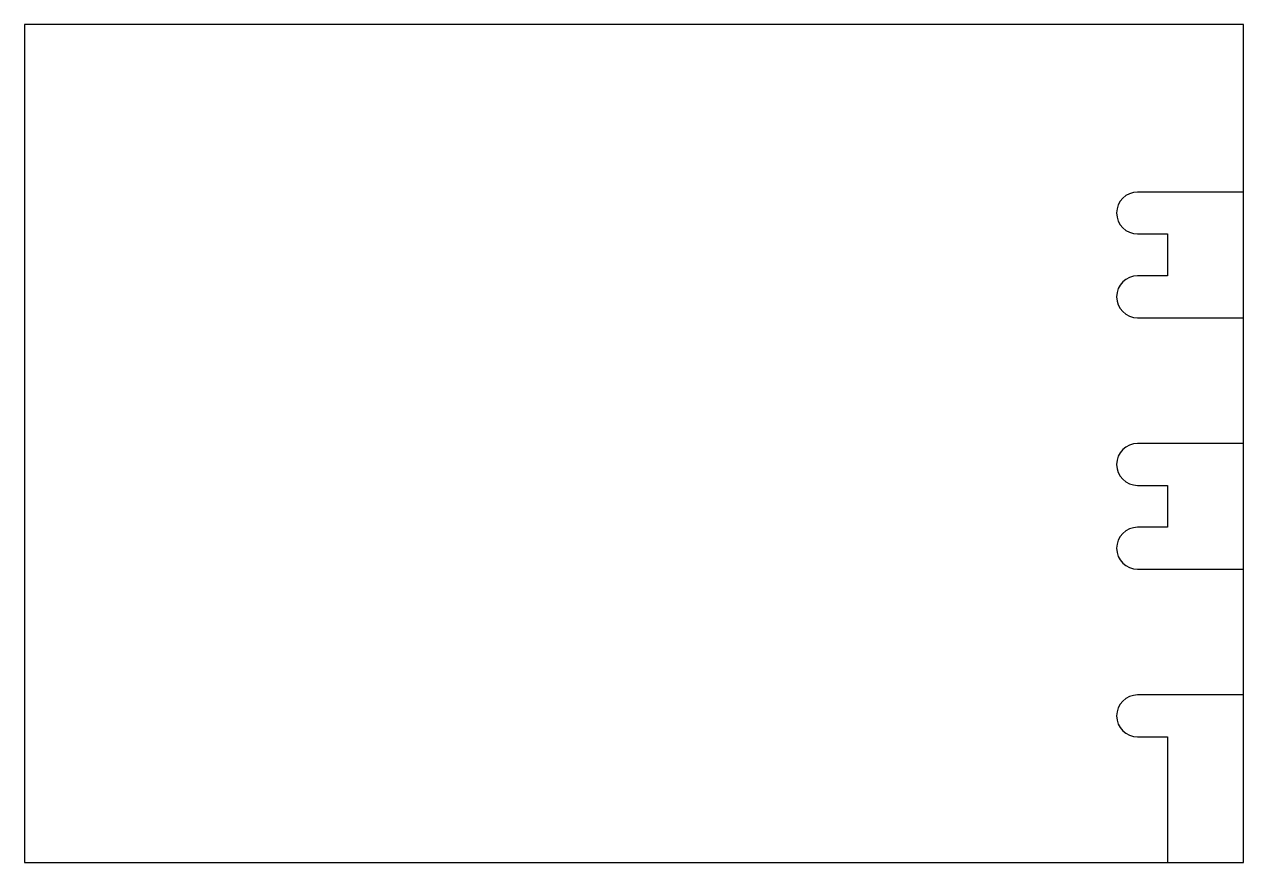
# Model space of a CAD drawing. Extents: x -17 to 223, y -183 to -18.
import ezdxf

# ---------------------------------------------------------------- set-up
doc = ezdxf.new("R2010")
doc.units = 0
doc.layers.add('1', color=7, linetype='CONTINUOUS')

msp = doc.modelspace()

# ---------------------------------------------------------------- linework, layer by layer
at = {"layer": '1', "color": 7, "linetype": 'CONTINUOUS'}
msp.add_lwpolyline([(222.88637, -18.36003), (-17.11363, -18.36003), (-17.11363, -18.36003), (-17.11363, -183.36003), (-17.11363, -183.36003), (222.88637, -183.36003), (222.88637, -183.36003), (222.88637, -18.36003)], dxfattribs=at)
for points in [[(222.88637, -51.36003), (202.01137, -51.36003), (202.01137, -51.36003, 1), (202.01137, -59.61003), (202.01137, -59.61003), (207.88637, -59.61003), (207.88637, -59.61003), (207.88637, -67.86003), (207.88637, -67.86003), (202.01137, -67.86003), (202.01137, -67.86003, 1), (202.01137, -76.11003), (202.01137, -76.11003), (222.88637, -76.11003)], [(222.88637, -100.86003), (202.01137, -100.86003), (202.01137, -100.86003, 1), (202.01137, -109.11003), (202.01137, -109.11003), (207.88637, -109.11003), (207.88637, -109.11003), (207.88637, -117.36003), (207.88637, -117.36003), (202.01137, -117.36003), (202.01137, -117.36003, 1), (202.01137, -125.61003), (202.01137, -125.61003), (222.88637, -125.61003)], [(222.88637, -150.36003), (202.01137, -150.36003), (202.01137, -150.36003, 1), (202.01137, -158.61003), (202.01137, -158.61003), (207.88637, -158.61003), (207.88637, -158.61003), (207.88637, -183.36003)]]:
    msp.add_lwpolyline(points, format="xyb", dxfattribs=at)

doc.saveas('drawing.dxf')
